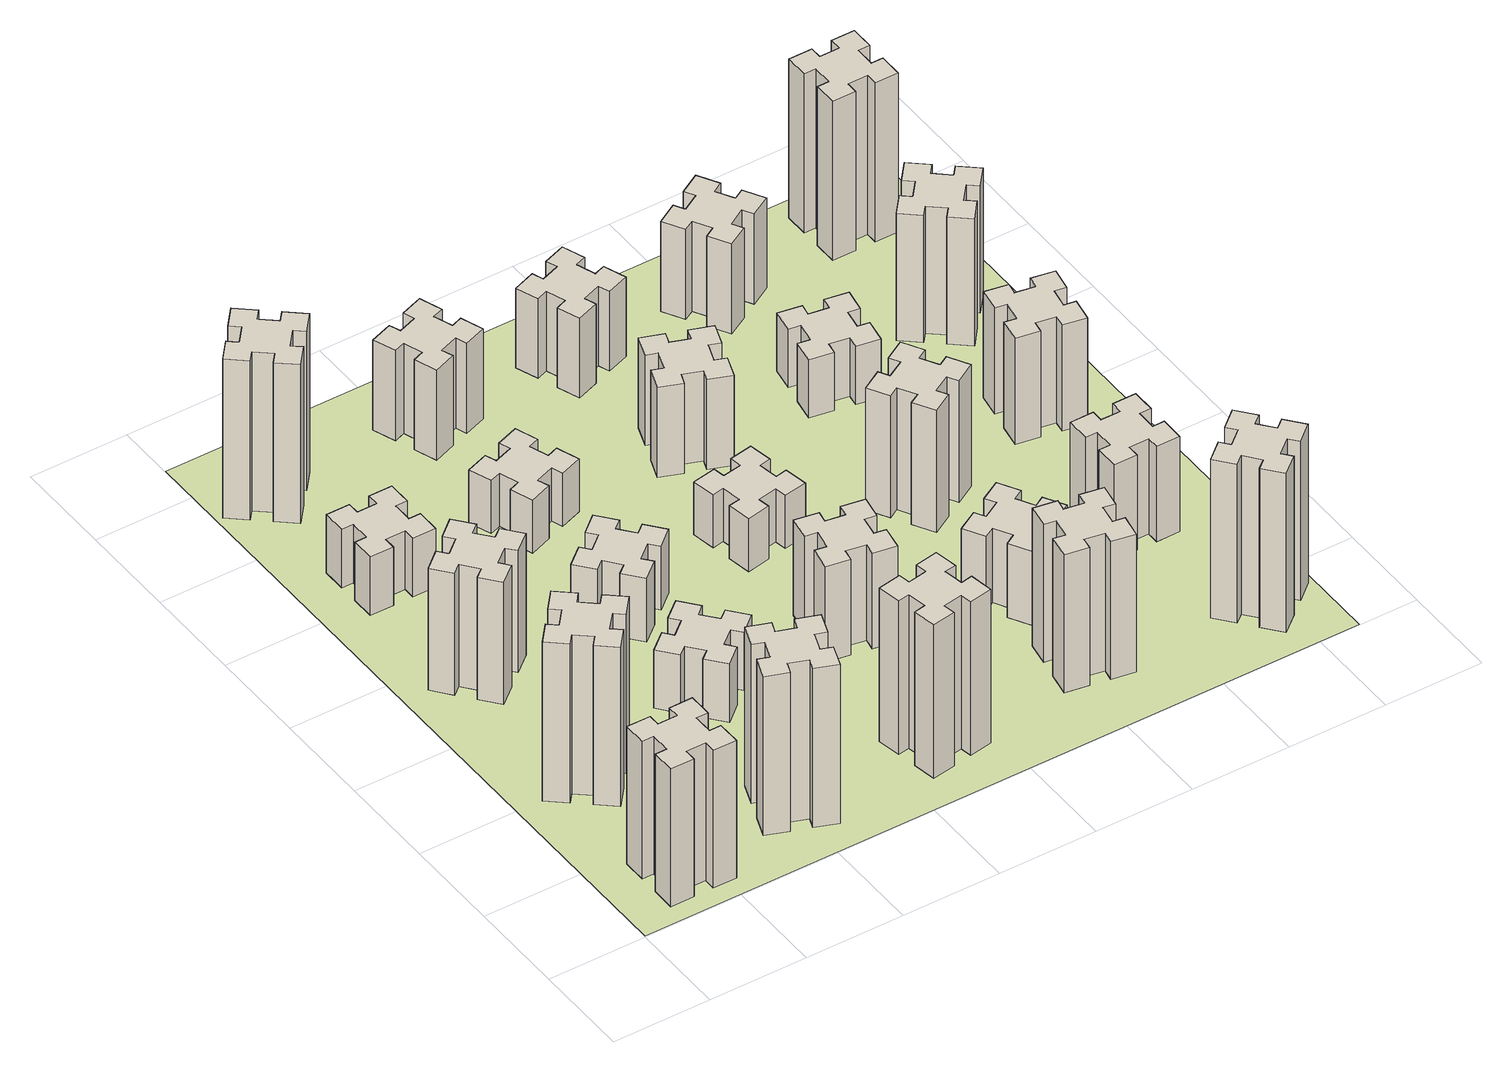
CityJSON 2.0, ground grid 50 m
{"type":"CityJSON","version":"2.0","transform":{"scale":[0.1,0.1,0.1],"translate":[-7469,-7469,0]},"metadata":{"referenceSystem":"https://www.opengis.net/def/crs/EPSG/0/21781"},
"CityObjects":{
"building1":{"type":"Building","attributes":{"class":"1000","function":"1000","usage":"1000","yearOfConstruction":2016,"roofType":"1000","measuredHeight":78,"storeysAboveGround":30,"storeysBelowGround":0},"geometry":[{"type":"Solid","lod":"1","boundaries":[[[[0,1,2,3,4,5,6,7,8,9,10,11,12,13,14,15,16,17,18,19]],[[17,16,20,21]],[[16,15,22,20]],[[15,14,23,22]],[[14,13,24,23]],[[13,12,25,24]],[[12,11,26,25]],[[11,10,27,26]],[[10,9,28,27]],[[9,8,29,28]],[[8,7,30,29]],[[7,6,31,30]],[[6,5,32,31]],[[5,4,33,32]],[[4,3,34,33]],[[3,2,35,34]],[[2,1,36,35]],[[1,0,37,36]],[[0,19,38,37]],[[19,18,39,38]],[[18,17,21,39]],[[24,25,26,27,28,29,30,31,32,33,34,35,36,37,38,39,21,20,22,23]]]]}]},
"building2":{"type":"Building","attributes":{"class":"1000","function":"1000","usage":"1000","yearOfConstruction":2016,"roofType":"1000","measuredHeight":90,"storeysAboveGround":30,"storeysBelowGround":0},"geometry":[{"type":"Solid","lod":"1","boundaries":[[[[40,41,42,43,44,45,46,47,48,49,50,51,52,53,54,55,56,57,58,59]],[[57,56,60,61]],[[56,55,62,60]],[[55,54,63,62]],[[54,53,64,63]],[[53,52,65,64]],[[52,51,66,65]],[[51,50,67,66]],[[50,49,68,67]],[[49,48,69,68]],[[48,47,70,69]],[[47,46,71,70]],[[46,45,72,71]],[[45,44,73,72]],[[44,43,74,73]],[[43,42,75,74]],[[42,41,76,75]],[[41,40,77,76]],[[40,59,78,77]],[[59,58,79,78]],[[58,57,61,79]],[[64,65,66,67,68,69,70,71,72,73,74,75,76,77,78,79,61,60,62,63]]]]}]},
"building3":{"type":"Building","attributes":{"class":"1000","function":"1000","usage":"1000","yearOfConstruction":2016,"roofType":"1000","measuredHeight":69,"storeysAboveGround":30,"storeysBelowGround":0},"geometry":[{"type":"Solid","lod":"1","boundaries":[[[[80,81,82,83,84,85,86,87,88,89,90,91,92,93,94,95,96,97,98,99]],[[97,96,100,101]],[[96,95,102,100]],[[95,94,103,102]],[[94,93,104,103]],[[93,92,105,104]],[[92,91,106,105]],[[91,90,107,106]],[[90,89,108,107]],[[89,88,109,108]],[[88,87,110,109]],[[87,86,111,110]],[[86,85,112,111]],[[85,84,113,112]],[[84,83,114,113]],[[83,82,115,114]],[[82,81,116,115]],[[81,80,117,116]],[[80,99,118,117]],[[99,98,119,118]],[[98,97,101,119]],[[104,105,106,107,108,109,110,111,112,113,114,115,116,117,118,119,101,100,102,103]]]]}]},
"building4":{"type":"Building","attributes":{"class":"1000","function":"1000","usage":"1000","yearOfConstruction":2016,"roofType":"1000","measuredHeight":90,"storeysAboveGround":30,"storeysBelowGround":0},"geometry":[{"type":"Solid","lod":"1","boundaries":[[[[120,121,122,123,124,125,126,127,128,129,130,131,132,133,134,135,136,137,138,139]],[[137,136,140,141]],[[136,135,142,140]],[[135,134,143,142]],[[134,133,144,143]],[[133,132,145,144]],[[132,131,146,145]],[[131,130,147,146]],[[130,129,148,147]],[[129,128,149,148]],[[128,127,150,149]],[[127,126,151,150]],[[126,125,152,151]],[[125,124,153,152]],[[124,123,154,153]],[[123,122,155,154]],[[122,121,156,155]],[[121,120,157,156]],[[120,139,158,157]],[[139,138,159,158]],[[138,137,141,159]],[[144,145,146,147,148,149,150,151,152,153,154,155,156,157,158,159,141,140,142,143]]]]}]},
"building5":{"type":"Building","attributes":{"class":"1000","function":"1000","usage":"1000","yearOfConstruction":2016,"roofType":"1000","measuredHeight":33,"storeysAboveGround":30,"storeysBelowGround":0},"geometry":[{"type":"Solid","lod":"1","boundaries":[[[[160,161,162,163,164,165,166,167,168,169,170,171,172,173,174,175,176,177,178,179]],[[177,176,180,181]],[[176,175,182,180]],[[175,174,183,182]],[[174,173,184,183]],[[173,172,185,184]],[[172,171,186,185]],[[171,170,187,186]],[[170,169,188,187]],[[169,168,189,188]],[[168,167,190,189]],[[167,166,191,190]],[[166,165,192,191]],[[165,164,193,192]],[[164,163,194,193]],[[163,162,195,194]],[[162,161,196,195]],[[161,160,197,196]],[[160,179,198,197]],[[179,178,199,198]],[[178,177,181,199]],[[184,185,186,187,188,189,190,191,192,193,194,195,196,197,198,199,181,180,182,183]]]]}]},
"building6":{"type":"Building","attributes":{"class":"1000","function":"1000","usage":"1000","yearOfConstruction":2016,"roofType":"1000","measuredHeight":90,"storeysAboveGround":30,"storeysBelowGround":0},"geometry":[{"type":"Solid","lod":"1","boundaries":[[[[200,201,202,203,204,205,206,207,208,209,210,211,212,213,214,215,216,217,218,219]],[[217,216,220,221]],[[216,215,222,220]],[[215,214,223,222]],[[214,213,224,223]],[[213,212,225,224]],[[212,211,226,225]],[[211,210,227,226]],[[210,209,228,227]],[[209,208,229,228]],[[208,207,230,229]],[[207,206,231,230]],[[206,205,232,231]],[[205,204,233,232]],[[204,203,234,233]],[[203,202,235,234]],[[202,201,236,235]],[[201,200,237,236]],[[200,219,238,237]],[[219,218,239,238]],[[218,217,221,239]],[[224,225,226,227,228,229,230,231,232,233,234,235,236,237,238,239,221,220,222,223]]]]}]},
"building7":{"type":"Building","attributes":{"class":"1000","function":"1000","usage":"1000","yearOfConstruction":2016,"roofType":"1000","measuredHeight":33,"storeysAboveGround":30,"storeysBelowGround":0},"geometry":[{"type":"Solid","lod":"1","boundaries":[[[[240,241,242,243,244,245,246,247,248,249,250,251,252,253,254,255,256,257,258,259]],[[257,256,260,261]],[[256,255,262,260]],[[255,254,263,262]],[[254,253,264,263]],[[253,252,265,264]],[[252,251,266,265]],[[251,250,267,266]],[[250,249,268,267]],[[249,248,269,268]],[[248,247,270,269]],[[247,246,271,270]],[[246,245,272,271]],[[245,244,273,272]],[[244,243,274,273]],[[243,242,275,274]],[[242,241,276,275]],[[241,240,277,276]],[[240,259,278,277]],[[259,258,279,278]],[[258,257,261,279]],[[264,265,266,267,268,269,270,271,272,273,274,275,276,277,278,279,261,260,262,263]]]]}]},
"building8":{"type":"Building","attributes":{"class":"1000","function":"1000","usage":"1000","yearOfConstruction":2016,"roofType":"1000","measuredHeight":36,"storeysAboveGround":30,"storeysBelowGround":0},"geometry":[{"type":"Solid","lod":"1","boundaries":[[[[280,281,282,283,284,285,286,287,288,289,290,291,292,293,294,295,296,297,298,299]],[[297,296,300,301]],[[296,295,302,300]],[[295,294,303,302]],[[294,293,304,303]],[[293,292,305,304]],[[292,291,306,305]],[[291,290,307,306]],[[290,289,308,307]],[[289,288,309,308]],[[288,287,310,309]],[[287,286,311,310]],[[286,285,312,311]],[[285,284,313,312]],[[284,283,314,313]],[[283,282,315,314]],[[282,281,316,315]],[[281,280,317,316]],[[280,299,318,317]],[[299,298,319,318]],[[298,297,301,319]],[[304,305,306,307,308,309,310,311,312,313,314,315,316,317,318,319,301,300,302,303]]]]}]},
"building9":{"type":"Building","attributes":{"class":"1000","function":"1000","usage":"1000","yearOfConstruction":2016,"roofType":"1000","measuredHeight":87,"storeysAboveGround":30,"storeysBelowGround":0},"geometry":[{"type":"Solid","lod":"1","boundaries":[[[[320,321,322,323,324,325,326,327,328,329,330,331,332,333,334,335,336,337,338,339]],[[337,336,340,341]],[[336,335,342,340]],[[335,334,343,342]],[[334,333,344,343]],[[333,332,345,344]],[[332,331,346,345]],[[331,330,347,346]],[[330,329,348,347]],[[329,328,349,348]],[[328,327,350,349]],[[327,326,351,350]],[[326,325,352,351]],[[325,324,353,352]],[[324,323,354,353]],[[323,322,355,354]],[[322,321,356,355]],[[321,320,357,356]],[[320,339,358,357]],[[339,338,359,358]],[[338,337,341,359]],[[344,345,346,347,348,349,350,351,352,353,354,355,356,357,358,359,341,340,342,343]]]]}]},
"building10":{"type":"Building","attributes":{"class":"1000","function":"1000","usage":"1000","yearOfConstruction":2016,"roofType":"1000","measuredHeight":30,"storeysAboveGround":30,"storeysBelowGround":0},"geometry":[{"type":"Solid","lod":"1","boundaries":[[[[360,361,362,363,364,365,366,367,368,369,370,371,372,373,374,375,376,377,378,379]],[[377,376,380,381]],[[376,375,382,380]],[[375,374,383,382]],[[374,373,384,383]],[[373,372,385,384]],[[372,371,386,385]],[[371,370,387,386]],[[370,369,388,387]],[[369,368,389,388]],[[368,367,390,389]],[[367,366,391,390]],[[366,365,392,391]],[[365,364,393,392]],[[364,363,394,393]],[[363,362,395,394]],[[362,361,396,395]],[[361,360,397,396]],[[360,379,398,397]],[[379,378,399,398]],[[378,377,381,399]],[[384,385,386,387,388,389,390,391,392,393,394,395,396,397,398,399,381,380,382,383]]]]}]},
"building11":{"type":"Building","attributes":{"class":"1000","function":"1000","usage":"1000","yearOfConstruction":2016,"roofType":"1000","measuredHeight":51,"storeysAboveGround":30,"storeysBelowGround":0},"geometry":[{"type":"Solid","lod":"1","boundaries":[[[[400,401,402,403,404,405,406,407,408,409,410,411,412,413,414,415,416,417,418,419]],[[417,416,420,421]],[[416,415,422,420]],[[415,414,423,422]],[[414,413,424,423]],[[413,412,425,424]],[[412,411,426,425]],[[411,410,427,426]],[[410,409,428,427]],[[409,408,429,428]],[[408,407,430,429]],[[407,406,431,430]],[[406,405,432,431]],[[405,404,433,432]],[[404,403,434,433]],[[403,402,435,434]],[[402,401,436,435]],[[401,400,437,436]],[[400,419,438,437]],[[419,418,439,438]],[[418,417,421,439]],[[424,425,426,427,428,429,430,431,432,433,434,435,436,437,438,439,421,420,422,423]]]]}]},
"building12":{"type":"Building","attributes":{"class":"1000","function":"1000","usage":"1000","yearOfConstruction":2016,"roofType":"1000","measuredHeight":54,"storeysAboveGround":30,"storeysBelowGround":0},"geometry":[{"type":"Solid","lod":"1","boundaries":[[[[440,441,442,443,444,445,446,447,448,449,450,451,452,453,454,455,456,457,458,459]],[[457,456,460,461]],[[456,455,462,460]],[[455,454,463,462]],[[454,453,464,463]],[[453,452,465,464]],[[452,451,466,465]],[[451,450,467,466]],[[450,449,468,467]],[[449,448,469,468]],[[448,447,470,469]],[[447,446,471,470]],[[446,445,472,471]],[[445,444,473,472]],[[444,443,474,473]],[[443,442,475,474]],[[442,441,476,475]],[[441,440,477,476]],[[440,459,478,477]],[[459,458,479,478]],[[458,457,461,479]],[[464,465,466,467,468,469,470,471,472,473,474,475,476,477,478,479,461,460,462,463]]]]}]},
"building13":{"type":"Building","attributes":{"class":"1000","function":"1000","usage":"1000","yearOfConstruction":2016,"roofType":"1000","measuredHeight":30,"storeysAboveGround":30,"storeysBelowGround":0},"geometry":[{"type":"Solid","lod":"1","boundaries":[[[[480,481,482,483,484,485,486,487,488,489,490,491,492,493,494,495,496,497,498,499]],[[497,496,500,501]],[[496,495,502,500]],[[495,494,503,502]],[[494,493,504,503]],[[493,492,505,504]],[[492,491,506,505]],[[491,490,507,506]],[[490,489,508,507]],[[489,488,509,508]],[[488,487,510,509]],[[487,486,511,510]],[[486,485,512,511]],[[485,484,513,512]],[[484,483,514,513]],[[483,482,515,514]],[[482,481,516,515]],[[481,480,517,516]],[[480,499,518,517]],[[499,498,519,518]],[[498,497,501,519]],[[504,505,506,507,508,509,510,511,512,513,514,515,516,517,518,519,501,500,502,503]]]]}]},
"building14":{"type":"Building","attributes":{"class":"1000","function":"1000","usage":"1000","yearOfConstruction":2016,"roofType":"1000","measuredHeight":51,"storeysAboveGround":30,"storeysBelowGround":0},"geometry":[{"type":"Solid","lod":"1","boundaries":[[[[520,521,522,523,524,525,526,527,528,529,530,531,532,533,534,535,536,537,538,539]],[[537,536,540,541]],[[536,535,542,540]],[[535,534,543,542]],[[534,533,544,543]],[[533,532,545,544]],[[532,531,546,545]],[[531,530,547,546]],[[530,529,548,547]],[[529,528,549,548]],[[528,527,550,549]],[[527,526,551,550]],[[526,525,552,551]],[[525,524,553,552]],[[524,523,554,553]],[[523,522,555,554]],[[522,521,556,555]],[[521,520,557,556]],[[520,539,558,557]],[[539,538,559,558]],[[538,537,541,559]],[[544,545,546,547,548,549,550,551,552,553,554,555,556,557,558,559,541,540,542,543]]]]}]},
"building15":{"type":"Building","attributes":{"class":"1000","function":"1000","usage":"1000","yearOfConstruction":2016,"roofType":"1000","measuredHeight":78,"storeysAboveGround":30,"storeysBelowGround":0},"geometry":[{"type":"Solid","lod":"1","boundaries":[[[[560,561,562,563,564,565,566,567,568,569,570,571,572,573,574,575,576,577,578,579]],[[577,576,580,581]],[[576,575,582,580]],[[575,574,583,582]],[[574,573,584,583]],[[573,572,585,584]],[[572,571,586,585]],[[571,570,587,586]],[[570,569,588,587]],[[569,568,589,588]],[[568,567,590,589]],[[567,566,591,590]],[[566,565,592,591]],[[565,564,593,592]],[[564,563,594,593]],[[563,562,595,594]],[[562,561,596,595]],[[561,560,597,596]],[[560,579,598,597]],[[579,578,599,598]],[[578,577,581,599]],[[584,585,586,587,588,589,590,591,592,593,594,595,596,597,598,599,581,580,582,583]]]]}]},
"building16":{"type":"Building","attributes":{"class":"1000","function":"1000","usage":"1000","yearOfConstruction":2016,"roofType":"1000","measuredHeight":45,"storeysAboveGround":30,"storeysBelowGround":0},"geometry":[{"type":"Solid","lod":"1","boundaries":[[[[600,601,602,603,604,605,606,607,608,609,610,611,612,613,614,615,616,617,618,619]],[[617,616,620,621]],[[616,615,622,620]],[[615,614,623,622]],[[614,613,624,623]],[[613,612,625,624]],[[612,611,626,625]],[[611,610,627,626]],[[610,609,628,627]],[[609,608,629,628]],[[608,607,630,629]],[[607,606,631,630]],[[606,605,632,631]],[[605,604,633,632]],[[604,603,634,633]],[[603,602,635,634]],[[602,601,636,635]],[[601,600,637,636]],[[600,619,638,637]],[[619,618,639,638]],[[618,617,621,639]],[[624,625,626,627,628,629,630,631,632,633,634,635,636,637,638,639,621,620,622,623]]]]}]},
"building17":{"type":"Building","attributes":{"class":"1000","function":"1000","usage":"1000","yearOfConstruction":2016,"roofType":"1000","measuredHeight":42,"storeysAboveGround":30,"storeysBelowGround":0},"geometry":[{"type":"Solid","lod":"1","boundaries":[[[[640,641,642,643,644,645,646,647,648,649,650,651,652,653,654,655,656,657,658,659]],[[657,656,660,661]],[[656,655,662,660]],[[655,654,663,662]],[[654,653,664,663]],[[653,652,665,664]],[[652,651,666,665]],[[651,650,667,666]],[[650,649,668,667]],[[649,648,669,668]],[[648,647,670,669]],[[647,646,671,670]],[[646,645,672,671]],[[645,644,673,672]],[[644,643,674,673]],[[643,642,675,674]],[[642,641,676,675]],[[641,640,677,676]],[[640,659,678,677]],[[659,658,679,678]],[[658,657,661,679]],[[664,665,666,667,668,669,670,671,672,673,674,675,676,677,678,679,661,660,662,663]]]]}]},
"building18":{"type":"Building","attributes":{"class":"1000","function":"1000","usage":"1000","yearOfConstruction":2016,"roofType":"1000","measuredHeight":69,"storeysAboveGround":30,"storeysBelowGround":0},"geometry":[{"type":"Solid","lod":"1","boundaries":[[[[680,681,682,683,684,685,686,687,688,689,690,691,692,693,694,695,696,697,698,699]],[[697,696,700,701]],[[696,695,702,700]],[[695,694,703,702]],[[694,693,704,703]],[[693,692,705,704]],[[692,691,706,705]],[[691,690,707,706]],[[690,689,708,707]],[[689,688,709,708]],[[688,687,710,709]],[[687,686,711,710]],[[686,685,712,711]],[[685,684,713,712]],[[684,683,714,713]],[[683,682,715,714]],[[682,681,716,715]],[[681,680,717,716]],[[680,699,718,717]],[[699,698,719,718]],[[698,697,701,719]],[[704,705,706,707,708,709,710,711,712,713,714,715,716,717,718,719,701,700,702,703]]]]}]},
"building19":{"type":"Building","attributes":{"class":"1000","function":"1000","usage":"1000","yearOfConstruction":2016,"roofType":"1000","measuredHeight":33,"storeysAboveGround":30,"storeysBelowGround":0},"geometry":[{"type":"Solid","lod":"1","boundaries":[[[[720,721,722,723,724,725,726,727,728,729,730,731,732,733,734,735,736,737,738,739]],[[737,736,740,741]],[[736,735,742,740]],[[735,734,743,742]],[[734,733,744,743]],[[733,732,745,744]],[[732,731,746,745]],[[731,730,747,746]],[[730,729,748,747]],[[729,728,749,748]],[[728,727,750,749]],[[727,726,751,750]],[[726,725,752,751]],[[725,724,753,752]],[[724,723,754,753]],[[723,722,755,754]],[[722,721,756,755]],[[721,720,757,756]],[[720,739,758,757]],[[739,738,759,758]],[[738,737,741,759]],[[744,745,746,747,748,749,750,751,752,753,754,755,756,757,758,759,741,740,742,743]]]]}]},
"building20":{"type":"Building","attributes":{"class":"1000","function":"1000","usage":"1000","yearOfConstruction":2016,"roofType":"1000","measuredHeight":90,"storeysAboveGround":30,"storeysBelowGround":0},"geometry":[{"type":"Solid","lod":"1","boundaries":[[[[760,761,762,763,764,765,766,767,768,769,770,771,772,773,774,775,776,777,778,779]],[[777,776,780,781]],[[776,775,782,780]],[[775,774,783,782]],[[774,773,784,783]],[[773,772,785,784]],[[772,771,786,785]],[[771,770,787,786]],[[770,769,788,787]],[[769,768,789,788]],[[768,767,790,789]],[[767,766,791,790]],[[766,765,792,791]],[[765,764,793,792]],[[764,763,794,793]],[[763,762,795,794]],[[762,761,796,795]],[[761,760,797,796]],[[760,779,798,797]],[[779,778,799,798]],[[778,777,781,799]],[[784,785,786,787,788,789,790,791,792,793,794,795,796,797,798,799,781,780,782,783]]]]}]},
"building21":{"type":"Building","attributes":{"class":"1000","function":"1000","usage":"1000","yearOfConstruction":2016,"roofType":"1000","measuredHeight":54,"storeysAboveGround":30,"storeysBelowGround":0},"geometry":[{"type":"Solid","lod":"1","boundaries":[[[[800,801,802,803,804,805,806,807,808,809,810,811,812,813,814,815,816,817,818,819]],[[817,816,820,821]],[[816,815,822,820]],[[815,814,823,822]],[[814,813,824,823]],[[813,812,825,824]],[[812,811,826,825]],[[811,810,827,826]],[[810,809,828,827]],[[809,808,829,828]],[[808,807,830,829]],[[807,806,831,830]],[[806,805,832,831]],[[805,804,833,832]],[[804,803,834,833]],[[803,802,835,834]],[[802,801,836,835]],[[801,800,837,836]],[[800,819,838,837]],[[819,818,839,838]],[[818,817,821,839]],[[824,825,826,827,828,829,830,831,832,833,834,835,836,837,838,839,821,820,822,823]]]]}]},
"building22":{"type":"Building","attributes":{"class":"1000","function":"1000","usage":"1000","yearOfConstruction":2016,"roofType":"1000","measuredHeight":51,"storeysAboveGround":30,"storeysBelowGround":0},"geometry":[{"type":"Solid","lod":"1","boundaries":[[[[840,841,842,843,844,845,846,847,848,849,850,851,852,853,854,855,856,857,858,859]],[[857,856,860,861]],[[856,855,862,860]],[[855,854,863,862]],[[854,853,864,863]],[[853,852,865,864]],[[852,851,866,865]],[[851,850,867,866]],[[850,849,868,867]],[[849,848,869,868]],[[848,847,870,869]],[[847,846,871,870]],[[846,845,872,871]],[[845,844,873,872]],[[844,843,874,873]],[[843,842,875,874]],[[842,841,876,875]],[[841,840,877,876]],[[840,859,878,877]],[[859,858,879,878]],[[858,857,861,879]],[[864,865,866,867,868,869,870,871,872,873,874,875,876,877,878,879,861,860,862,863]]]]}]},
"building23":{"type":"Building","attributes":{"class":"1000","function":"1000","usage":"1000","yearOfConstruction":2016,"roofType":"1000","measuredHeight":60,"storeysAboveGround":30,"storeysBelowGround":0},"geometry":[{"type":"Solid","lod":"1","boundaries":[[[[880,881,882,883,884,885,886,887,888,889,890,891,892,893,894,895,896,897,898,899]],[[897,896,900,901]],[[896,895,902,900]],[[895,894,903,902]],[[894,893,904,903]],[[893,892,905,904]],[[892,891,906,905]],[[891,890,907,906]],[[890,889,908,907]],[[889,888,909,908]],[[888,887,910,909]],[[887,886,911,910]],[[886,885,912,911]],[[885,884,913,912]],[[884,883,914,913]],[[883,882,915,914]],[[882,881,916,915]],[[881,880,917,916]],[[880,899,918,917]],[[899,898,919,918]],[[898,897,901,919]],[[904,905,906,907,908,909,910,911,912,913,914,915,916,917,918,919,901,900,902,903]]]]}]},
"building24":{"type":"Building","attributes":{"class":"1000","function":"1000","usage":"1000","yearOfConstruction":2016,"roofType":"1000","measuredHeight":72,"storeysAboveGround":30,"storeysBelowGround":0},"geometry":[{"type":"Solid","lod":"1","boundaries":[[[[920,921,922,923,924,925,926,927,928,929,930,931,932,933,934,935,936,937,938,939]],[[937,936,940,941]],[[936,935,942,940]],[[935,934,943,942]],[[934,933,944,943]],[[933,932,945,944]],[[932,931,946,945]],[[931,930,947,946]],[[930,929,948,947]],[[929,928,949,948]],[[928,927,950,949]],[[927,926,951,950]],[[926,925,952,951]],[[925,924,953,952]],[[924,923,954,953]],[[923,922,955,954]],[[922,921,956,955]],[[921,920,957,956]],[[920,939,958,957]],[[939,938,959,958]],[[938,937,941,959]],[[944,945,946,947,948,949,950,951,952,953,954,955,956,957,958,959,941,940,942,943]]]]}]},
"building25":{"type":"Building","attributes":{"class":"1000","function":"1000","usage":"1000","yearOfConstruction":2016,"roofType":"1000","measuredHeight":90,"storeysAboveGround":30,"storeysBelowGround":0},"geometry":[{"type":"Solid","lod":"1","boundaries":[[[[960,961,962,963,964,965,966,967,968,969,970,971,972,973,974,975,976,977,978,979]],[[977,976,980,981]],[[976,975,982,980]],[[975,974,983,982]],[[974,973,984,983]],[[973,972,985,984]],[[972,971,986,985]],[[971,970,987,986]],[[970,969,988,987]],[[969,968,989,988]],[[968,967,990,989]],[[967,966,991,990]],[[966,965,992,991]],[[965,964,993,992]],[[964,963,994,993]],[[963,962,995,994]],[[962,961,996,995]],[[961,960,997,996]],[[960,979,998,997]],[[979,978,999,998]],[[978,977,981,999]],[[984,985,986,987,988,989,990,991,992,993,994,995,996,997,998,999,981,980,982,983]]]]}]},
"landuse1":{"type":"LandUse","attributes":{"name":"plot1","function":"1010"},"geometry":[{"type":"MultiSurface","lod":"1","boundaries":[[[1000,1001,1002,1003]]]}]}
},
"vertices":[
[265,325,0],[265,225,0],[205,225,0],[205,105,0],[325,105,0],[325,165,0],[425,165,0],[425,105,0],[545,105,0],[545,225,0],[485,225,0],[485,325,0],[545,325,0],[545,445,0],[425,445,0],[425,385,0],[325,385,0],[325,445,0],[205,445,0],[205,325,0],[325,385,780],[325,445,780],[425,385,780],[425,445,780],[545,445,780],[545,325,780],[485,325,780],[485,225,780],[545,225,780],[545,105,780],[425,105,780],[425,165,780],[325,165,780],[325,105,780],[205,105,780],[205,225,780],[265,225,780],[265,325,780],[205,325,780],[205,445,780],
[484,1067,0],[408,1132,0],[446,1178,0],[354,1255,0],[277,1163,0],[323,1124,0],[259,1048,0],[213,1086,0],[136,994,0],[228,917,0],[266,963,0],[343,899,0],[304,853,0],[396,776,0],[473,868,0],[427,906,0],[492,983,0],[538,944,0],[615,1036,0],[523,1113,0],[492,983,900],[538,944,900],[427,906,900],[473,868,900],[396,776,900],[304,853,900],[343,899,900],[266,963,900],[228,917,900],[136,994,900],[213,1086,900],[259,1048,900],[323,1124,900],[277,1163,900],[354,1255,900],[446,1178,900],[408,1132,900],[484,1067,900],[523,1113,900],[615,1036,900],
[492,1888,0],[427,1964,0],[473,2003,0],[396,2095,0],[304,2018,0],[343,1972,0],[266,1907,0],[228,1953,0],[136,1876,0],[213,1784,0],[259,1823,0],[323,1746,0],[277,1708,0],[354,1616,0],[446,1693,0],[408,1739,0],[484,1803,0],[523,1757,0],[615,1834,0],[538,1926,0],[484,1803,690],[523,1757,690],[408,1739,690],[446,1693,690],[354,1616,690],[277,1708,690],[323,1746,690],[259,1823,690],[213,1784,690],[136,1876,690],[228,1953,690],[266,1907,690],[343,1972,690],[304,2018,690],[396,2095,690],[473,2003,690],[427,1964,690],[492,1888,690],[538,1926,690],[615,1834,690],
[929,460,0],[895,366,0],[839,387,0],[797,274,0],[910,233,0],[931,289,0],[1025,255,0],[1004,199,0],[1117,157,0],[1158,270,0],[1102,291,0],[1136,385,0],[1192,364,0],[1233,477,0],[1120,518,0],[1100,462,0],[1006,496,0],[1027,552,0],[914,593,0],[873,480,0],[1006,496,900],[1027,552,900],[1100,462,900],[1120,518,900],[1233,477,900],[1192,364,900],[1136,385,900],[1102,291,900],[1158,270,900],[1117,157,900],[1004,199,900],[1025,255,900],[931,289,900],[910,233,900],[797,274,900],[839,387,900],[895,366,900],[929,460,900],[873,480,900],[914,593,900],
[485,2545,0],[485,2645,0],[545,2645,0],[545,2765,0],[425,2765,0],[425,2705,0],[325,2705,0],[325,2765,0],[205,2765,0],[205,2645,0],[265,2645,0],[265,2545,0],[205,2545,0],[205,2425,0],[325,2425,0],[325,2485,0],[425,2485,0],[425,2425,0],[545,2425,0],[545,2545,0],[425,2485,330],[425,2425,330],[325,2485,330],[325,2425,330],[205,2425,330],[205,2545,330],[265,2545,330],[265,2645,330],[205,2645,330],[205,2765,330],[325,2765,330],[325,2705,330],[425,2705,330],[425,2765,330],[545,2765,330],[545,2645,330],[485,2645,330],[485,2545,330],[545,2545,330],[545,2425,330],
[384,3387,0],[308,3452,0],[346,3498,0],[254,3575,0],[177,3483,0],[223,3444,0],[159,3368,0],[113,3406,0],[36,3314,0],[128,3237,0],[166,3283,0],[243,3219,0],[204,3173,0],[296,3096,0],[373,3188,0],[327,3226,0],[392,3303,0],[438,3264,0],[515,3356,0],[423,3433,0],[392,3303,900],[438,3264,900],[327,3226,900],[373,3188,900],[296,3096,900],[204,3173,900],[243,3219,900],[166,3283,900],[128,3237,900],[36,3314,900],[113,3406,900],[159,3368,900],[223,3444,900],[177,3483,900],[254,3575,900],[346,3498,900],[308,3452,900],[384,3387,900],[423,3433,900],[515,3356,900],
[1083,1332,0],[1006,1267,0],[968,1313,0],[876,1236,0],[953,1144,0],[999,1183,0],[1063,1106,0],[1017,1068,0],[1094,976,0],[1186,1053,0],[1148,1099,0],[1224,1163,0],[1263,1117,0],[1355,1194,0],[1278,1286,0],[1232,1248,0],[1167,1324,0],[1213,1363,0],[1136,1455,0],[1044,1378,0],[1167,1324,330],[1213,1363,330],[1232,1248,330],[1278,1286,330],[1355,1194,330],[1263,1117,330],[1224,1163,330],[1148,1099,330],[1186,1053,330],[1094,976,330],[1017,1068,330],[1063,1106,330],[999,1183,330],[953,1144,330],[876,1236,330],[968,1313,330],[1006,1267,330],[1083,1332,330],[1044,1378,330],[1136,1455,330],
[1083,1972,0],[1006,1907,0],[968,1953,0],[876,1876,0],[953,1784,0],[999,1823,0],[1063,1746,0],[1017,1708,0],[1094,1616,0],[1186,1693,0],[1148,1739,0],[1224,1803,0],[1263,1757,0],[1355,1834,0],[1278,1926,0],[1232,1888,0],[1167,1964,0],[1213,2003,0],[1136,2095,0],[1044,2018,0],[1167,1964,360],[1213,2003,360],[1232,1888,360],[1278,1926,360],[1355,1834,360],[1263,1757,360],[1224,1803,360],[1148,1739,360],[1186,1693,360],[1094,1616,360],[1017,1708,360],[1063,1746,360],[999,1823,360],[953,1784,360],[876,1876,360],[968,1953,360],[1006,1907,360],[1083,1972,360],[1044,2018,360],[1136,2095,360],
[1785,492,0],[1687,475,0],[1677,534,0],[1558,513,0],[1579,395,0],[1638,405,0],[1656,307,0],[1597,297,0],[1617,178,0],[1736,199,0],[1725,258,0],[1824,276,0],[1834,217,0],[1952,237,0],[1931,356,0],[1872,345,0],[1855,444,0],[1914,454,0],[1893,572,0],[1775,551,0],[1855,444,870],[1914,454,870],[1872,345,870],[1931,356,870],[1952,237,870],[1834,217,870],[1824,276,870],[1725,258,870],[1736,199,870],[1617,178,870],[1597,297,870],[1656,307,870],[1638,405,870],[1579,395,870],[1558,513,870],[1677,534,870],[1687,475,870],[1785,492,870],[1775,551,870],[1893,572,870],
[1106,2475,0],[1200,2509,0],[1220,2453,0],[1333,2494,0],[1292,2607,0],[1236,2586,0],[1202,2680,0],[1258,2700,0],[1217,2813,0],[1104,2772,0],[1125,2716,0],[1031,2682,0],[1010,2738,0],[897,2697,0],[939,2584,0],[995,2605,0],[1029,2511,0],[973,2490,0],[1014,2377,0],[1127,2419,0],[1029,2511,300],[973,2490,300],[995,2605,300],[939,2584,300],[897,2697,300],[1010,2738,300],[1031,2682,300],[1125,2716,300],[1104,2772,300],[1217,2813,300],[1258,2700,300],[1202,2680,300],[1236,2586,300],[1292,2607,300],[1333,2494,300],[1220,2453,300],[1200,2509,300],[1106,2475,300],[1127,2419,300],[1014,2377,300],
[1125,3456,0],[1031,3422,0],[1010,3478,0],[897,3437,0],[939,3324,0],[995,3345,0],[1029,3251,0],[973,3230,0],[1014,3117,0],[1127,3159,0],[1106,3215,0],[1200,3249,0],[1220,3193,0],[1333,3234,0],[1292,3347,0],[1236,3326,0],[1202,3420,0],[1258,3440,0],[1217,3553,0],[1104,3512,0],[1202,3420,510],[1258,3440,510],[1236,3326,510],[1292,3347,510],[1333,3234,510],[1220,3193,510],[1200,3249,510],[1106,3215,510],[1127,3159,510],[1014,3117,510],[973,3230,510],[1029,3251,510],[995,3345,510],[939,3324,510],[897,3437,510],[1010,3478,510],[1031,3422,510],[1125,3456,510],[1104,3512,510],[1217,3553,510],
[1955,1147,0],[1972,1245,0],[2031,1235,0],[2052,1353,0],[1934,1374,0],[1924,1315,0],[1825,1332,0],[1836,1391,0],[1717,1412,0],[1697,1294,0],[1756,1284,0],[1738,1185,0],[1679,1196,0],[1658,1077,0],[1777,1057,0],[1787,1116,0],[1885,1098,0],[1875,1039,0],[1993,1018,0],[2014,1137,0],[1885,1098,540],[1875,1039,540],[1787,1116,540],[1777,1057,540],[1658,1077,540],[1679,1196,540],[1738,1185,540],[1756,1284,540],[1697,1294,540],[1717,1412,540],[1836,1391,540],[1825,1332,540],[1924,1315,540],[1934,1374,540],[2052,1353,540],[2031,1235,540],[1972,1245,540],[1955,1147,540],[2014,1137,540],[1993,1018,540],
[1972,1925,0],[1955,2024,0],[2014,2034,0],[1993,2152,0],[1875,2131,0],[1885,2072,0],[1787,2055,0],[1777,2114,0],[1658,2093,0],[1679,1975,0],[1738,1985,0],[1756,1887,0],[1697,1877,0],[1717,1758,0],[1836,1779,0],[1825,1838,0],[1924,1856,0],[1934,1797,0],[2052,1817,0],[2031,1936,0],[1924,1856,300],[1934,1797,300],[1825,1838,300],[1836,1779,300],[1717,1758,300],[1697,1877,300],[1756,1887,300],[1738,1985,300],[1679,1975,300],[1658,2093,300],[1777,2114,300],[1787,2055,300],[1885,2072,300],[1875,2131,300],[1993,2152,300],[2014,2034,300],[1955,2024,300],[1972,1925,300],[2031,1936,300],[2052,1817,300],
[2040,2682,0],[1946,2716,0],[1967,2772,0],[1854,2813,0],[1813,2700,0],[1869,2680,0],[1835,2586,0],[1779,2607,0],[1737,2494,0],[1850,2453,0],[1871,2509,0],[1965,2475,0],[1944,2419,0],[2057,2377,0],[2098,2490,0],[2042,2511,0],[2076,2605,0],[2132,2584,0],[2173,2697,0],[2060,2738,0],[2076,2605,510],[2132,2584,510],[2042,2511,510],[2098,2490,510],[2057,2377,510],[1944,2419,510],[1965,2475,510],[1871,2509,510],[1850,2453,510],[1737,2494,510],[1779,2607,510],[1835,2586,510],[1869,2680,510],[1813,2700,510],[1854,2813,510],[1967,2772,510],[1946,2716,510],[2040,2682,510],[2060,2738,510],[2173,2697,510],
[2496,544,0],[2478,445,0],[2419,456,0],[2398,337,0],[2517,317,0],[2527,376,0],[2625,358,0],[2615,299,0],[2733,278,0],[2754,397,0],[2695,407,0],[2712,505,0],[2771,495,0],[2792,613,0],[2674,634,0],[2664,575,0],[2565,592,0],[2576,651,0],[2457,672,0],[2437,554,0],[2565,592,780],[2576,651,780],[2664,575,780],[2674,634,780],[2792,613,780],[2771,495,780],[2712,505,780],[2695,407,780],[2754,397,780],[2733,278,780],[2615,299,780],[2625,358,780],[2527,376,780],[2517,317,780],[2398,337,780],[2419,456,780],[2478,445,780],[2496,544,780],[2437,554,780],[2457,672,780],
[1865,3456,0],[1771,3422,0],[1750,3478,0],[1637,3437,0],[1679,3324,0],[1735,3345,0],[1769,3251,0],[1713,3230,0],[1754,3117,0],[1867,3159,0],[1846,3215,0],[1940,3249,0],[1960,3193,0],[2073,3234,0],[2032,3347,0],[1976,3326,0],[1942,3420,0],[1998,3440,0],[1957,3553,0],[1844,3512,0],[1942,3420,450],[1998,3440,450],[1976,3326,450],[2032,3347,450],[2073,3234,450],[1960,3193,450],[1940,3249,450],[1846,3215,450],[1867,3159,450],[1754,3117,450],[1713,3230,450],[1769,3251,450],[1735,3345,450],[1679,3324,450],[1637,3437,450],[1750,3478,450],[1771,3422,450],[1865,3456,450],[1844,3512,450],[1957,3553,450],
[2584,1136,0],[2497,1086,0],[2467,1138,0],[2363,1078,0],[2423,974,0],[2475,1004,0],[2525,917,0],[2473,887,0],[2533,783,0],[2637,843,0],[2607,895,0],[2694,945,0],[2724,893,0],[2828,953,0],[2768,1057,0],[2716,1027,0],[2666,1114,0],[2718,1144,0],[2658,1248,0],[2554,1188,0],[2666,1114,420],[2718,1144,420],[2716,1027,420],[2768,1057,420],[2828,953,420],[2724,893,420],[2694,945,420],[2607,895,420],[2637,843,420],[2533,783,420],[2473,887,420],[2525,917,420],[2475,1004,420],[2423,974,420],[2363,1078,420],[2467,1138,420],[2497,1086,420],[2584,1136,420],[2554,1188,420],[2658,1248,420],
[2475,1744,0],[2525,1657,0],[2473,1627,0],[2533,1523,0],[2637,1583,0],[2607,1635,0],[2694,1685,0],[2724,1633,0],[2828,1693,0],[2768,1797,0],[2716,1767,0],[2666,1854,0],[2718,1884,0],[2658,1988,0],[2554,1928,0],[2584,1876,0],[2497,1826,0],[2467,1878,0],[2363,1818,0],[2423,1714,0],[2497,1826,690],[2467,1878,690],[2584,1876,690],[2554,1928,690],[2658,1988,690],[2718,1884,690],[2666,1854,690],[2716,1767,690],[2768,1797,690],[2828,1693,690],[2724,1633,690],[2694,1685,690],[2607,1635,690],[2637,1583,690],[2533,1523,690],[2473,1627,690],[2525,1657,690],[2475,1744,690],[2423,1714,690],[2363,1818,690],
[2627,2496,0],[2725,2478,0],[2715,2419,0],[2833,2398,0],[2854,2517,0],[2795,2527,0],[2812,2625,0],[2871,2615,0],[2892,2733,0],[2774,2754,0],[2764,2695,0],[2665,2712,0],[2676,2771,0],[2557,2792,0],[2537,2674,0],[2596,2664,0],[2578,2565,0],[2519,2576,0],[2498,2457,0],[2617,2437,0],[2578,2565,330],[2519,2576,330],[2596,2664,330],[2537,2674,330],[2557,2792,330],[2676,2771,330],[2665,2712,330],[2764,2695,330],[2774,2754,330],[2892,2733,330],[2871,2615,330],[2812,2625,330],[2795,2527,330],[2854,2517,330],[2833,2398,330],[2715,2419,330],[2725,2478,330],[2627,2496,330],[2617,2437,330],[2498,2457,330],
[3468,259,0],[3544,323,0],[3583,277,0],[3675,354,0],[3598,446,0],[3552,408,0],[3487,484,0],[3533,523,0],[3456,615,0],[3364,538,0],[3403,492,0],[3326,427,0],[3288,473,0],[3196,396,0],[3273,304,0],[3319,343,0],[3383,266,0],[3337,228,0],[3414,136,0],[3506,213,0],[3383,266,900],[3337,228,900],[3319,343,900],[3273,304,900],[3196,396,900],[3288,473,900],[3326,427,900],[3403,492,900],[3364,538,900],[3456,615,900],[3533,523,900],[3487,484,900],[3552,408,900],[3598,446,900],[3675,354,900],[3583,277,900],[3544,323,900],[3468,259,900],[3506,213,900],[3414,136,900],
[3185,1005,0],[3285,1005,0],[3285,945,0],[3405,945,0],[3405,1065,0],[3345,1065,0],[3345,1165,0],[3405,1165,0],[3405,1285,0],[3285,1285,0],[3285,1225,0],[3185,1225,0],[3185,1285,0],[3065,1285,0],[3065,1165,0],[3125,1165,0],[3125,1065,0],[3065,1065,0],[3065,945,0],[3185,945,0],[3125,1065,540],[3065,1065,540],[3125,1165,540],[3065,1165,540],[3065,1285,540],[3185,1285,540],[3185,1225,540],[3285,1225,540],[3285,1285,540],[3405,1285,540],[3405,1165,540],[3345,1165,540],[3345,1065,540],[3405,1065,540],[3405,945,540],[3285,945,540],[3285,1005,540],[3185,1005,540],[3185,945,540],[3065,945,540],
[2716,3347,0],[2666,3434,0],[2718,3464,0],[2658,3568,0],[2554,3508,0],[2584,3456,0],[2497,3406,0],[2467,3458,0],[2363,3398,0],[2423,3294,0],[2475,3324,0],[2525,3237,0],[2473,3207,0],[2533,3103,0],[2637,3163,0],[2607,3215,0],[2694,3265,0],[2724,3213,0],[2828,3273,0],[2768,3377,0],[2694,3265,510],[2724,3213,510],[2607,3215,510],[2637,3163,510],[2533,3103,510],[2473,3207,510],[2525,3237,510],[2475,3324,510],[2423,3294,510],[2363,3398,510],[2467,3458,510],[2497,3406,510],[2584,3456,510],[2554,3508,510],[2658,3568,510],[2718,3464,510],[2666,3434,510],[2716,3347,510],[2768,3377,510],[2828,3273,510],
[3267,1856,0],[3365,1838,0],[3355,1779,0],[3473,1758,0],[3494,1877,0],[3435,1887,0],[3452,1985,0],[3511,1975,0],[3532,2093,0],[3414,2114,0],[3404,2055,0],[3305,2072,0],[3316,2131,0],[3197,2152,0],[3177,2034,0],[3236,2024,0],[3218,1925,0],[3159,1936,0],[3138,1817,0],[3257,1797,0],[3218,1925,600],[3159,1936,600],[3236,2024,600],[3177,2034,600],[3197,2152,600],[3316,2131,600],[3305,2072,600],[3404,2055,600],[3414,2114,600],[3532,2093,600],[3511,1975,600],[3452,1985,600],[3435,1887,600],[3494,1877,600],[3473,1758,600],[3355,1779,600],[3365,1838,600],[3267,1856,600],[3257,1797,600],[3138,1817,600],
[3444,2747,0],[3368,2812,0],[3406,2858,0],[3314,2935,0],[3237,2843,0],[3283,2804,0],[3219,2728,0],[3173,2766,0],[3096,2674,0],[3188,2597,0],[3226,2643,0],[3303,2579,0],[3264,2533,0],[3356,2456,0],[3433,2548,0],[3387,2586,0],[3452,2663,0],[3498,2624,0],[3575,2716,0],[3483,2793,0],[3452,2663,720],[3498,2624,720],[3387,2586,720],[3433,2548,720],[3356,2456,720],[3264,2533,720],[3303,2579,720],[3226,2643,720],[3188,2597,720],[3096,2674,720],[3173,2766,720],[3219,2728,720],[3283,2804,720],[3237,2843,720],[3314,2935,720],[3406,2858,720],[3368,2812,720],[3444,2747,720],[3483,2793,720],[3575,2716,720],
[3285,3325,0],[3385,3325,0],[3385,3265,0],[3505,3265,0],[3505,3385,0],[3445,3385,0],[3445,3485,0],[3505,3485,0],[3505,3605,0],[3385,3605,0],[3385,3545,0],[3285,3545,0],[3285,3605,0],[3165,3605,0],[3165,3485,0],[3225,3485,0],[3225,3385,0],[3165,3385,0],[3165,3265,0],[3285,3265,0],[3225,3385,900],[3165,3385,900],[3225,3485,900],[3165,3485,900],[3165,3605,900],[3285,3605,900],[3285,3545,900],[3385,3545,900],[3385,3605,900],[3505,3605,900],[3505,3485,900],[3445,3485,900],[3445,3385,900],[3505,3385,900],[3505,3265,900],[3385,3265,900],[3385,3325,900],[3285,3325,900],[3285,3265,900],[3165,3265,900],
[5,3705,0],[3705,3705,0],[3705,5,0],[5,5,0]
]}
